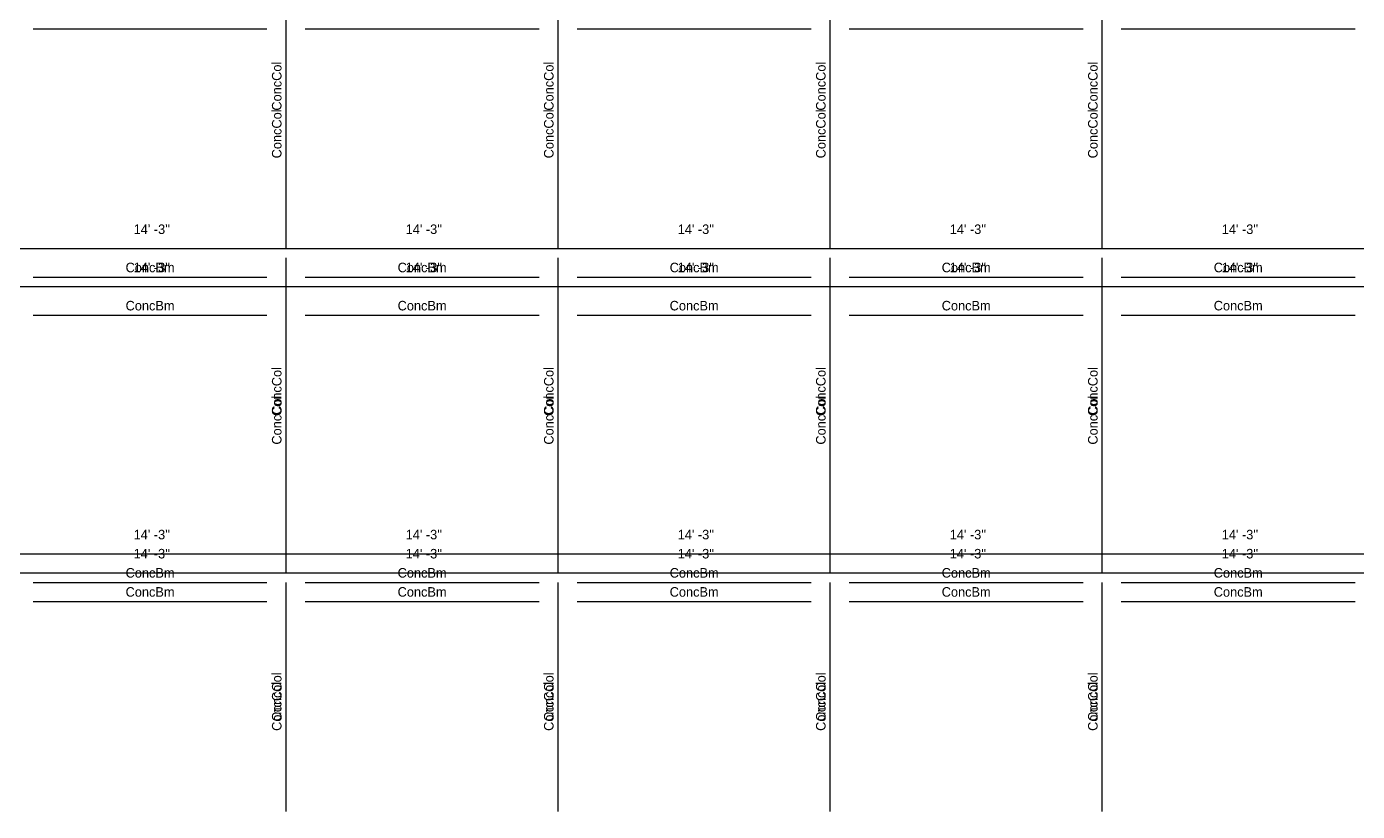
# Model space of a CAD drawing. Extents: x -38 to 2998, y -195 to 11529.
# Drawn here: x 753 to 1589, y 2928 to 3421 of the extents above; entities that cross this region are included whole.
import ezdxf
from ezdxf.enums import TextEntityAlignment as Align

# ---------------------------------------------------------------- set-up
doc = ezdxf.new("R2010")
doc.units = 0
doc.header["$MEASUREMENT"] = 0
doc.layers.get('0').update_dxf_attribs({"linetype": 'CONTINUOUS'})
for name, color, linetype in [('CENTERLINES', 7, 'CONTINUOUS'), ('DIMENSIONS', 4, 'CONTINUOUS'), ('TEXT', 5, 'CONTINUOUS')]:
    doc.layers.add(name, color=color, linetype=linetype)
doc.dimstyles.get("Standard").update_dxf_attribs({"dimtxt": 0.18, "dimasz": 0.18, "dimexe": 0.18, "dimexo": 0.0625, "dimgap": 0.09, "dimtad": 0, "dimtih": 1, "dimtoh": 1, "dimdec": 4, "dimzin": 0, "dimtxsty": 'STANDARD', "dimcen": 0.09, "dimazin": 3, "dimtfac": 1, "dimtdec": 4, "dimtofl": 0, "dimtmove": 0, "dimatfit": 3, "dimtolj": 1, "dimtzin": 0})

# ---------------------------------------------------------------- blocks, each defined once
blk = doc.blocks.new('*D1195')
at = {"color": 1, "linetype": 'BYBLOCK'}
for points in [[(749.73, 3094.77), (748.67, 3093.71), (741.25, 3086.29), (740.19, 3085.23)], [(920.73, 3094.77), (919.67, 3093.71), (912.25, 3086.29), (911.19, 3085.23)]]:
    blk.add_solid(points, dxfattribs=at)
at = {"layer": 'DIMENSIONS', "color": 9, "linetype": 'BYBLOCK'}
for p, q in [((744.96, 3090), (744.96, 3108)), ((915.96, 3090), (915.96, 3108))]:
    blk.add_line(p, q, dxfattribs=at)
at = {"layer": 'DIMENSIONS', "color": 0, "linetype": 'BYBLOCK'}
blk.add_line((744.96, 3090), (915.96, 3090), dxfattribs=at)
at = {"layer": 'DIMENSIONS', "color": 0, "linetype": 'BYBLOCK', "insert": (830.46, 3102), "char_height": 6, "attachment_point": 5}
blk.add_mtext("\\A1; 14' -3''", dxfattribs=at)
blk = doc.blocks.new('*D1196')
at = {"color": 1, "linetype": 'BYBLOCK'}
for points in [[(920.73, 3094.77), (919.67, 3093.71), (912.25, 3086.29), (911.19, 3085.23)], [(1091.73, 3094.77), (1090.67, 3093.71), (1083.25, 3086.29), (1082.19, 3085.23)]]:
    blk.add_solid(points, dxfattribs=at)
at = {"layer": 'DIMENSIONS', "color": 9, "linetype": 'BYBLOCK'}
for p, q in [((915.96, 3090), (915.96, 3108)), ((1086.96, 3090), (1086.96, 3108))]:
    blk.add_line(p, q, dxfattribs=at)
at = {"layer": 'DIMENSIONS', "color": 0, "linetype": 'BYBLOCK'}
blk.add_line((915.96, 3090), (1086.96, 3090), dxfattribs=at)
at = {"layer": 'DIMENSIONS', "color": 0, "linetype": 'BYBLOCK', "insert": (1001.46, 3102), "char_height": 6, "attachment_point": 5}
blk.add_mtext("\\A1; 14' -3''", dxfattribs=at)
blk = doc.blocks.new('*D1197')
at = {"color": 1, "linetype": 'BYBLOCK'}
for points in [[(1091.73, 3094.77), (1090.67, 3093.71), (1083.25, 3086.29), (1082.19, 3085.23)], [(1262.73, 3094.77), (1261.67, 3093.71), (1254.25, 3086.29), (1253.19, 3085.23)]]:
    blk.add_solid(points, dxfattribs=at)
at = {"layer": 'DIMENSIONS', "color": 9, "linetype": 'BYBLOCK'}
for p, q in [((1086.96, 3090), (1086.96, 3108)), ((1257.96, 3090), (1257.96, 3108))]:
    blk.add_line(p, q, dxfattribs=at)
at = {"layer": 'DIMENSIONS', "color": 0, "linetype": 'BYBLOCK'}
blk.add_line((1086.96, 3090), (1257.96, 3090), dxfattribs=at)
at = {"layer": 'DIMENSIONS', "color": 0, "linetype": 'BYBLOCK', "insert": (1172.46, 3102), "char_height": 6, "attachment_point": 5}
blk.add_mtext("\\A1; 14' -3''", dxfattribs=at)
blk = doc.blocks.new('*D1198')
at = {"color": 1, "linetype": 'BYBLOCK'}
for points in [[(1262.73, 3094.77), (1261.67, 3093.71), (1254.25, 3086.29), (1253.19, 3085.23)], [(1433.73, 3094.77), (1432.67, 3093.71), (1425.25, 3086.29), (1424.19, 3085.23)]]:
    blk.add_solid(points, dxfattribs=at)
at = {"layer": 'DIMENSIONS', "color": 9, "linetype": 'BYBLOCK'}
for p, q in [((1257.96, 3090), (1257.96, 3108)), ((1428.96, 3090), (1428.96, 3108))]:
    blk.add_line(p, q, dxfattribs=at)
at = {"layer": 'DIMENSIONS', "color": 0, "linetype": 'BYBLOCK'}
blk.add_line((1257.96, 3090), (1428.96, 3090), dxfattribs=at)
at = {"layer": 'DIMENSIONS', "color": 0, "linetype": 'BYBLOCK', "insert": (1343.46, 3102), "char_height": 6, "attachment_point": 5}
blk.add_mtext("\\A1; 14' -3''", dxfattribs=at)
blk = doc.blocks.new('*D1199')
at = {"color": 1, "linetype": 'BYBLOCK'}
for points in [[(1433.73, 3094.77), (1432.67, 3093.71), (1425.25, 3086.29), (1424.19, 3085.23)], [(1604.73, 3094.77), (1603.67, 3093.71), (1596.25, 3086.29), (1595.19, 3085.23)]]:
    blk.add_solid(points, dxfattribs=at)
at = {"layer": 'DIMENSIONS', "color": 9, "linetype": 'BYBLOCK'}
for p, q in [((1428.96, 3090), (1428.96, 3108)), ((1599.96, 3090), (1599.96, 3108))]:
    blk.add_line(p, q, dxfattribs=at)
at = {"layer": 'DIMENSIONS', "color": 0, "linetype": 'BYBLOCK'}
blk.add_line((1428.96, 3090), (1599.96, 3090), dxfattribs=at)
at = {"layer": 'DIMENSIONS', "color": 0, "linetype": 'BYBLOCK', "insert": (1514.46, 3102), "char_height": 6, "attachment_point": 5}
blk.add_mtext("\\A1; 14' -3''", dxfattribs=at)
blk = doc.blocks.new('*D1216')
at = {"color": 1, "linetype": 'BYBLOCK'}
for points in [[(749.73, 3286.77), (748.67, 3285.71), (741.25, 3278.29), (740.19, 3277.23)], [(920.73, 3286.77), (919.67, 3285.71), (912.25, 3278.29), (911.19, 3277.23)]]:
    blk.add_solid(points, dxfattribs=at)
at = {"layer": 'DIMENSIONS', "color": 9, "linetype": 'BYBLOCK'}
for p, q in [((744.96, 3282), (744.96, 3300)), ((915.96, 3282), (915.96, 3300))]:
    blk.add_line(p, q, dxfattribs=at)
at = {"layer": 'DIMENSIONS', "color": 0, "linetype": 'BYBLOCK'}
blk.add_line((744.96, 3282), (915.96, 3282), dxfattribs=at)
at = {"layer": 'DIMENSIONS', "color": 0, "linetype": 'BYBLOCK', "insert": (830.46, 3294), "char_height": 6, "attachment_point": 5}
blk.add_mtext("\\A1; 14' -3''", dxfattribs=at)
blk = doc.blocks.new('*D1217')
at = {"color": 1, "linetype": 'BYBLOCK'}
for points in [[(920.73, 3286.77), (919.67, 3285.71), (912.25, 3278.29), (911.19, 3277.23)], [(1091.73, 3286.77), (1090.67, 3285.71), (1083.25, 3278.29), (1082.19, 3277.23)]]:
    blk.add_solid(points, dxfattribs=at)
at = {"layer": 'DIMENSIONS', "color": 9, "linetype": 'BYBLOCK'}
for p, q in [((915.96, 3282), (915.96, 3300)), ((1086.96, 3282), (1086.96, 3300))]:
    blk.add_line(p, q, dxfattribs=at)
at = {"layer": 'DIMENSIONS', "color": 0, "linetype": 'BYBLOCK'}
blk.add_line((915.96, 3282), (1086.96, 3282), dxfattribs=at)
at = {"layer": 'DIMENSIONS', "color": 0, "linetype": 'BYBLOCK', "insert": (1001.46, 3294), "char_height": 6, "attachment_point": 5}
blk.add_mtext("\\A1; 14' -3''", dxfattribs=at)
blk = doc.blocks.new('*D1218')
at = {"color": 1, "linetype": 'BYBLOCK'}
for points in [[(1091.73, 3286.77), (1090.67, 3285.71), (1083.25, 3278.29), (1082.19, 3277.23)], [(1262.73, 3286.77), (1261.67, 3285.71), (1254.25, 3278.29), (1253.19, 3277.23)]]:
    blk.add_solid(points, dxfattribs=at)
at = {"layer": 'DIMENSIONS', "color": 9, "linetype": 'BYBLOCK'}
for p, q in [((1086.96, 3282), (1086.96, 3300)), ((1257.96, 3282), (1257.96, 3300))]:
    blk.add_line(p, q, dxfattribs=at)
at = {"layer": 'DIMENSIONS', "color": 0, "linetype": 'BYBLOCK'}
blk.add_line((1086.96, 3282), (1257.96, 3282), dxfattribs=at)
at = {"layer": 'DIMENSIONS', "color": 0, "linetype": 'BYBLOCK', "insert": (1172.46, 3294), "char_height": 6, "attachment_point": 5}
blk.add_mtext("\\A1; 14' -3''", dxfattribs=at)
blk = doc.blocks.new('*D1219')
at = {"color": 1, "linetype": 'BYBLOCK'}
for points in [[(1262.73, 3286.77), (1261.67, 3285.71), (1254.25, 3278.29), (1253.19, 3277.23)], [(1433.73, 3286.77), (1432.67, 3285.71), (1425.25, 3278.29), (1424.19, 3277.23)]]:
    blk.add_solid(points, dxfattribs=at)
at = {"layer": 'DIMENSIONS', "color": 9, "linetype": 'BYBLOCK'}
for p, q in [((1257.96, 3282), (1257.96, 3300)), ((1428.96, 3282), (1428.96, 3300))]:
    blk.add_line(p, q, dxfattribs=at)
at = {"layer": 'DIMENSIONS', "color": 0, "linetype": 'BYBLOCK'}
blk.add_line((1257.96, 3282), (1428.96, 3282), dxfattribs=at)
at = {"layer": 'DIMENSIONS', "color": 0, "linetype": 'BYBLOCK', "insert": (1343.46, 3294), "char_height": 6, "attachment_point": 5}
blk.add_mtext("\\A1; 14' -3''", dxfattribs=at)
blk = doc.blocks.new('*D1220')
at = {"color": 1, "linetype": 'BYBLOCK'}
for points in [[(1433.73, 3286.77), (1432.67, 3285.71), (1425.25, 3278.29), (1424.19, 3277.23)], [(1604.73, 3286.77), (1603.67, 3285.71), (1596.25, 3278.29), (1595.19, 3277.23)]]:
    blk.add_solid(points, dxfattribs=at)
at = {"layer": 'DIMENSIONS', "color": 9, "linetype": 'BYBLOCK'}
for p, q in [((1428.96, 3282), (1428.96, 3300)), ((1599.96, 3282), (1599.96, 3300))]:
    blk.add_line(p, q, dxfattribs=at)
at = {"layer": 'DIMENSIONS', "color": 0, "linetype": 'BYBLOCK'}
blk.add_line((1428.96, 3282), (1599.96, 3282), dxfattribs=at)
at = {"layer": 'DIMENSIONS', "color": 0, "linetype": 'BYBLOCK', "insert": (1514.46, 3294), "char_height": 6, "attachment_point": 5}
blk.add_mtext("\\A1; 14' -3''", dxfattribs=at)
blk = doc.blocks.new('*D1686')
at = {"color": 1, "linetype": 'BYBLOCK'}
for points in [[(749.73, 3082.77), (748.67, 3081.71), (741.25, 3074.29), (740.19, 3073.23)], [(920.73, 3082.77), (919.67, 3081.71), (912.25, 3074.29), (911.19, 3073.23)]]:
    blk.add_solid(points, dxfattribs=at)
at = {"layer": 'DIMENSIONS', "color": 9, "linetype": 'BYBLOCK'}
for p, q in [((744.96, 3078), (744.96, 3096)), ((915.96, 3078), (915.96, 3096))]:
    blk.add_line(p, q, dxfattribs=at)
at = {"layer": 'DIMENSIONS', "color": 0, "linetype": 'BYBLOCK'}
blk.add_line((744.96, 3078), (915.96, 3078), dxfattribs=at)
at = {"layer": 'DIMENSIONS', "color": 0, "linetype": 'BYBLOCK', "insert": (830.46, 3090), "char_height": 6, "attachment_point": 5}
blk.add_mtext("\\A1; 14' -3''", dxfattribs=at)
blk = doc.blocks.new('*D1687')
at = {"color": 1, "linetype": 'BYBLOCK'}
for points in [[(920.73, 3082.77), (919.67, 3081.71), (912.25, 3074.29), (911.19, 3073.23)], [(1091.73, 3082.77), (1090.67, 3081.71), (1083.25, 3074.29), (1082.19, 3073.23)]]:
    blk.add_solid(points, dxfattribs=at)
at = {"layer": 'DIMENSIONS', "color": 9, "linetype": 'BYBLOCK'}
for p, q in [((915.96, 3078), (915.96, 3096)), ((1086.96, 3078), (1086.96, 3096))]:
    blk.add_line(p, q, dxfattribs=at)
at = {"layer": 'DIMENSIONS', "color": 0, "linetype": 'BYBLOCK'}
blk.add_line((915.96, 3078), (1086.96, 3078), dxfattribs=at)
at = {"layer": 'DIMENSIONS', "color": 0, "linetype": 'BYBLOCK', "insert": (1001.46, 3090), "char_height": 6, "attachment_point": 5}
blk.add_mtext("\\A1; 14' -3''", dxfattribs=at)
blk = doc.blocks.new('*D1688')
at = {"color": 1, "linetype": 'BYBLOCK'}
for points in [[(1091.73, 3082.77), (1090.67, 3081.71), (1083.25, 3074.29), (1082.19, 3073.23)], [(1262.73, 3082.77), (1261.67, 3081.71), (1254.25, 3074.29), (1253.19, 3073.23)]]:
    blk.add_solid(points, dxfattribs=at)
at = {"layer": 'DIMENSIONS', "color": 9, "linetype": 'BYBLOCK'}
for p, q in [((1086.96, 3078), (1086.96, 3096)), ((1257.96, 3078), (1257.96, 3096))]:
    blk.add_line(p, q, dxfattribs=at)
at = {"layer": 'DIMENSIONS', "color": 0, "linetype": 'BYBLOCK'}
blk.add_line((1086.96, 3078), (1257.96, 3078), dxfattribs=at)
at = {"layer": 'DIMENSIONS', "color": 0, "linetype": 'BYBLOCK', "insert": (1172.46, 3090), "char_height": 6, "attachment_point": 5}
blk.add_mtext("\\A1; 14' -3''", dxfattribs=at)
blk = doc.blocks.new('*D1689')
at = {"color": 1, "linetype": 'BYBLOCK'}
for points in [[(1262.73, 3082.77), (1261.67, 3081.71), (1254.25, 3074.29), (1253.19, 3073.23)], [(1433.73, 3082.77), (1432.67, 3081.71), (1425.25, 3074.29), (1424.19, 3073.23)]]:
    blk.add_solid(points, dxfattribs=at)
at = {"layer": 'DIMENSIONS', "color": 9, "linetype": 'BYBLOCK'}
for p, q in [((1257.96, 3078), (1257.96, 3096)), ((1428.96, 3078), (1428.96, 3096))]:
    blk.add_line(p, q, dxfattribs=at)
at = {"layer": 'DIMENSIONS', "color": 0, "linetype": 'BYBLOCK'}
blk.add_line((1257.96, 3078), (1428.96, 3078), dxfattribs=at)
at = {"layer": 'DIMENSIONS', "color": 0, "linetype": 'BYBLOCK', "insert": (1343.46, 3090), "char_height": 6, "attachment_point": 5}
blk.add_mtext("\\A1; 14' -3''", dxfattribs=at)
blk = doc.blocks.new('*D1690')
at = {"color": 1, "linetype": 'BYBLOCK'}
for points in [[(1433.73, 3082.77), (1432.67, 3081.71), (1425.25, 3074.29), (1424.19, 3073.23)], [(1604.73, 3082.77), (1603.67, 3081.71), (1596.25, 3074.29), (1595.19, 3073.23)]]:
    blk.add_solid(points, dxfattribs=at)
at = {"layer": 'DIMENSIONS', "color": 9, "linetype": 'BYBLOCK'}
for p, q in [((1428.96, 3078), (1428.96, 3096)), ((1599.96, 3078), (1599.96, 3096))]:
    blk.add_line(p, q, dxfattribs=at)
at = {"layer": 'DIMENSIONS', "color": 0, "linetype": 'BYBLOCK'}
blk.add_line((1428.96, 3078), (1599.96, 3078), dxfattribs=at)
at = {"layer": 'DIMENSIONS', "color": 0, "linetype": 'BYBLOCK', "insert": (1514.46, 3090), "char_height": 6, "attachment_point": 5}
blk.add_mtext("\\A1; 14' -3''", dxfattribs=at)
blk = doc.blocks.new('*D1707')
at = {"color": 1, "linetype": 'BYBLOCK'}
for points in [[(749.73, 3262.77), (748.67, 3261.71), (741.25, 3254.29), (740.19, 3253.23)], [(920.73, 3262.77), (919.67, 3261.71), (912.25, 3254.29), (911.19, 3253.23)]]:
    blk.add_solid(points, dxfattribs=at)
at = {"layer": 'DIMENSIONS', "color": 9, "linetype": 'BYBLOCK'}
for p, q in [((744.96, 3258), (744.96, 3276)), ((915.96, 3258), (915.96, 3276))]:
    blk.add_line(p, q, dxfattribs=at)
at = {"layer": 'DIMENSIONS', "color": 0, "linetype": 'BYBLOCK'}
blk.add_line((744.96, 3258), (915.96, 3258), dxfattribs=at)
at = {"layer": 'DIMENSIONS', "color": 0, "linetype": 'BYBLOCK', "insert": (830.46, 3270), "char_height": 6, "attachment_point": 5}
blk.add_mtext("\\A1; 14' -3''", dxfattribs=at)
blk = doc.blocks.new('*D1708')
at = {"color": 1, "linetype": 'BYBLOCK'}
for points in [[(920.73, 3262.77), (919.67, 3261.71), (912.25, 3254.29), (911.19, 3253.23)], [(1091.73, 3262.77), (1090.67, 3261.71), (1083.25, 3254.29), (1082.19, 3253.23)]]:
    blk.add_solid(points, dxfattribs=at)
at = {"layer": 'DIMENSIONS', "color": 9, "linetype": 'BYBLOCK'}
for p, q in [((915.96, 3258), (915.96, 3276)), ((1086.96, 3258), (1086.96, 3276))]:
    blk.add_line(p, q, dxfattribs=at)
at = {"layer": 'DIMENSIONS', "color": 0, "linetype": 'BYBLOCK'}
blk.add_line((915.96, 3258), (1086.96, 3258), dxfattribs=at)
at = {"layer": 'DIMENSIONS', "color": 0, "linetype": 'BYBLOCK', "insert": (1001.46, 3270), "char_height": 6, "attachment_point": 5}
blk.add_mtext("\\A1; 14' -3''", dxfattribs=at)
blk = doc.blocks.new('*D1709')
at = {"color": 1, "linetype": 'BYBLOCK'}
for points in [[(1091.73, 3262.77), (1090.67, 3261.71), (1083.25, 3254.29), (1082.19, 3253.23)], [(1262.73, 3262.77), (1261.67, 3261.71), (1254.25, 3254.29), (1253.19, 3253.23)]]:
    blk.add_solid(points, dxfattribs=at)
at = {"layer": 'DIMENSIONS', "color": 9, "linetype": 'BYBLOCK'}
for p, q in [((1086.96, 3258), (1086.96, 3276)), ((1257.96, 3258), (1257.96, 3276))]:
    blk.add_line(p, q, dxfattribs=at)
at = {"layer": 'DIMENSIONS', "color": 0, "linetype": 'BYBLOCK'}
blk.add_line((1086.96, 3258), (1257.96, 3258), dxfattribs=at)
at = {"layer": 'DIMENSIONS', "color": 0, "linetype": 'BYBLOCK', "insert": (1172.46, 3270), "char_height": 6, "attachment_point": 5}
blk.add_mtext("\\A1; 14' -3''", dxfattribs=at)
blk = doc.blocks.new('*D1710')
at = {"color": 1, "linetype": 'BYBLOCK'}
for points in [[(1262.73, 3262.77), (1261.67, 3261.71), (1254.25, 3254.29), (1253.19, 3253.23)], [(1433.73, 3262.77), (1432.67, 3261.71), (1425.25, 3254.29), (1424.19, 3253.23)]]:
    blk.add_solid(points, dxfattribs=at)
at = {"layer": 'DIMENSIONS', "color": 9, "linetype": 'BYBLOCK'}
for p, q in [((1257.96, 3258), (1257.96, 3276)), ((1428.96, 3258), (1428.96, 3276))]:
    blk.add_line(p, q, dxfattribs=at)
at = {"layer": 'DIMENSIONS', "color": 0, "linetype": 'BYBLOCK'}
blk.add_line((1257.96, 3258), (1428.96, 3258), dxfattribs=at)
at = {"layer": 'DIMENSIONS', "color": 0, "linetype": 'BYBLOCK', "insert": (1343.46, 3270), "char_height": 6, "attachment_point": 5}
blk.add_mtext("\\A1; 14' -3''", dxfattribs=at)
blk = doc.blocks.new('*D1711')
at = {"color": 1, "linetype": 'BYBLOCK'}
for points in [[(1433.73, 3262.77), (1432.67, 3261.71), (1425.25, 3254.29), (1424.19, 3253.23)], [(1604.73, 3262.77), (1603.67, 3261.71), (1596.25, 3254.29), (1595.19, 3253.23)]]:
    blk.add_solid(points, dxfattribs=at)
at = {"layer": 'DIMENSIONS', "color": 9, "linetype": 'BYBLOCK'}
for p, q in [((1428.96, 3258), (1428.96, 3276)), ((1599.96, 3258), (1599.96, 3276))]:
    blk.add_line(p, q, dxfattribs=at)
at = {"layer": 'DIMENSIONS', "color": 0, "linetype": 'BYBLOCK'}
blk.add_line((1428.96, 3258), (1599.96, 3258), dxfattribs=at)
at = {"layer": 'DIMENSIONS', "color": 0, "linetype": 'BYBLOCK', "insert": (1514.46, 3270), "char_height": 6, "attachment_point": 5}
blk.add_mtext("\\A1; 14' -3''", dxfattribs=at)

msp = doc.modelspace()

# ---------------------------------------------------------------- linework, layer by layer
at = {"layer": 'CENTERLINES', "color": 0, "linetype": 'CONTINUOUS'}
for p, q in [((915.96, 3312), (915.96, 3456)), ((1086.96, 3312), (1086.96, 3456)), ((1257.96, 3312), (1257.96, 3456)), ((1428.96, 3312), (1428.96, 3456)), ((756.96, 3420), (903.96, 3420)), ((915.96, 3288), (915.96, 3420)), ((927.96, 3420), (1074.96, 3420)), ((1086.96, 3288), (1086.96, 3420)), ((1098.96, 3420), (1245.96, 3420)), ((1257.96, 3288), (1257.96, 3420)), ((1269.96, 3420), (1416.96, 3420)), ((1428.96, 3288), (1428.96, 3420)), ((1440.96, 3420), (1587.96, 3420)), ((756.96, 3264), (903.96, 3264)), ((915.96, 3120), (915.96, 3264)), ((927.96, 3264), (1074.96, 3264)), ((1086.96, 3120), (1086.96, 3264)), ((1098.96, 3264), (1245.96, 3264)), ((1257.96, 3120), (1257.96, 3264)), ((1269.96, 3264), (1416.96, 3264)), ((1428.96, 3120), (1428.96, 3264)), ((1440.96, 3264), (1587.96, 3264)), ((756.96, 3240), (903.96, 3240)), ((915.96, 3108), (915.96, 3240)), ((927.96, 3240), (1074.96, 3240)), ((1086.96, 3108), (1086.96, 3240)), ((1098.96, 3240), (1245.96, 3240)), ((1257.96, 3108), (1257.96, 3240)), ((1269.96, 3240), (1416.96, 3240)), ((1428.96, 3108), (1428.96, 3240)), ((1440.96, 3240), (1587.96, 3240)), ((756.96, 3072), (903.96, 3072)), ((915.96, 2928), (915.96, 3072)), ((927.96, 3072), (1074.96, 3072)), ((1086.96, 2928), (1086.96, 3072)), ((1098.96, 3072), (1245.96, 3072)), ((1257.96, 2928), (1257.96, 3072)), ((1269.96, 3072), (1416.96, 3072)), ((1428.96, 2928), (1428.96, 3072)), ((1440.96, 3072), (1587.96, 3072)), ((756.96, 3060), (903.96, 3060)), ((915.96, 2928), (915.96, 3060)), ((927.96, 3060), (1074.96, 3060)), ((1086.96, 2928), (1086.96, 3060)), ((1098.96, 3060), (1245.96, 3060)), ((1257.96, 2928), (1257.96, 3060)), ((1269.96, 3060), (1416.96, 3060)), ((1428.96, 2928), (1428.96, 3060)), ((1440.96, 3060), (1587.96, 3060))]:
    msp.add_line(p, q, dxfattribs=at)

# ---------------------------------------------------------------- texts
at = {"layer": 'TEXT', "color": 0}
for p in [(909.96, 3384), (1080.96, 3384), (1251.96, 3384), (1422.96, 3384), (909.96, 3354), (1080.96, 3354), (1251.96, 3354), (1422.96, 3354), (909.96, 3192), (1080.96, 3192), (1251.96, 3192), (1422.96, 3192), (909.96, 3174), (1080.96, 3174), (1251.96, 3174), (1422.96, 3174), (909.96, 3000), (1080.96, 3000), (1251.96, 3000), (1422.96, 3000), (909.96, 2994), (1080.96, 2994), (1251.96, 2994), (1422.96, 2994)]:
    msp.add_text('ConcCol', height=6, rotation=90, dxfattribs=at).set_placement(p, align=Align.MIDDLE)
for p in [(830.46, 3270), (1001.46, 3270), (1172.46, 3270), (1343.46, 3270), (1514.46, 3270), (830.46, 3246), (1001.46, 3246), (1172.46, 3246), (1343.46, 3246), (1514.46, 3246), (830.46, 3078), (1001.46, 3078), (1172.46, 3078), (1343.46, 3078), (1514.46, 3078), (830.46, 3066), (1001.46, 3066), (1172.46, 3066), (1343.46, 3066), (1514.46, 3066)]:
    msp.add_text('ConcBm', height=6, dxfattribs=at).set_placement(p, align=Align.MIDDLE)

# ---------------------------------------------------------------- dimensions: what is measured, and where the dimension line sits
at = {"layer": 'DIMENSIONS'}
for base, p1, p2, picture, middle in [((915.96, 3282), (744.96, 3270), (915.96, 3270), '*D1216', (830.46, 3270)), ((1086.96, 3282), (915.96, 3270), (1086.96, 3270), '*D1217', (1001.46, 3270)), ((1257.96, 3282), (1086.96, 3270), (1257.96, 3270), '*D1218', (1172.46, 3270)), ((1428.96, 3282), (1257.96, 3270), (1428.96, 3270), '*D1219', (1343.46, 3270)), ((1599.96, 3282), (1428.96, 3270), (1599.96, 3270), '*D1220', (1514.46, 3270)), ((915.96, 3258), (744.96, 3246), (915.96, 3246), '*D1707', (830.46, 3246)), ((1086.96, 3258), (915.96, 3246), (1086.96, 3246), '*D1708', (1001.46, 3246)), ((1257.96, 3258), (1086.96, 3246), (1257.96, 3246), '*D1709', (1172.46, 3246)), ((1428.96, 3258), (1257.96, 3246), (1428.96, 3246), '*D1710', (1343.46, 3246)), ((1599.96, 3258), (1428.96, 3246), (1599.96, 3246), '*D1711', (1514.46, 3246)), ((915.96, 3090), (744.96, 3078), (915.96, 3078), '*D1195', (830.46, 3078)), ((1086.96, 3090), (915.96, 3078), (1086.96, 3078), '*D1196', (1001.46, 3078)), ((1257.96, 3090), (1086.96, 3078), (1257.96, 3078), '*D1197', (1172.46, 3078)), ((1428.96, 3090), (1257.96, 3078), (1428.96, 3078), '*D1198', (1343.46, 3078)), ((1599.96, 3090), (1428.96, 3078), (1599.96, 3078), '*D1199', (1514.46, 3078)), ((915.96, 3078), (744.96, 3066), (915.96, 3066), '*D1686', (830.46, 3066)), ((1086.96, 3078), (915.96, 3066), (1086.96, 3066), '*D1687', (1001.46, 3066)), ((1257.96, 3078), (1086.96, 3066), (1257.96, 3066), '*D1688', (1172.46, 3066)), ((1428.96, 3078), (1257.96, 3066), (1428.96, 3066), '*D1689', (1343.46, 3066)), ((1599.96, 3078), (1428.96, 3066), (1599.96, 3066), '*D1690', (1514.46, 3066))]:
    dim = msp.add_linear_dim(base=base, p1=p1, p2=p2, dimstyle='STANDARD', dxfattribs=at)
    dim.commit()
    dim.dimension.update_dxf_attribs({"geometry": picture, "text_midpoint": middle})

doc.saveas('drawing.dxf')
